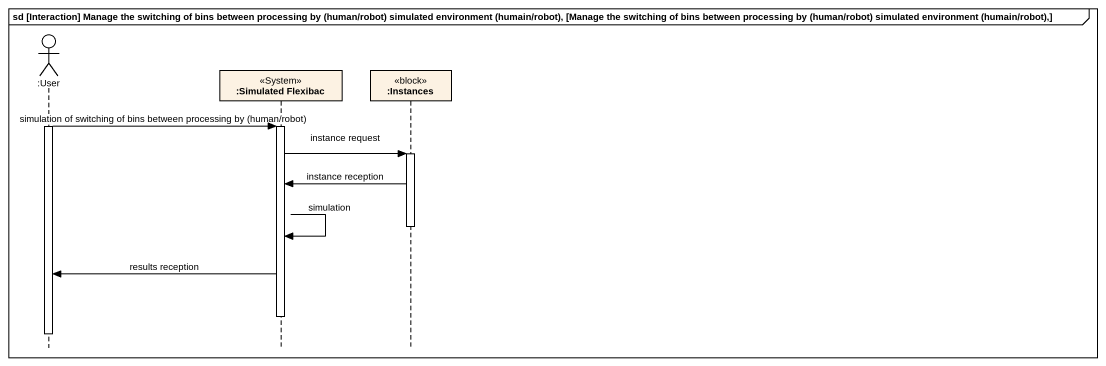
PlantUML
@startuml
mainframe sd [Interaction] Manage the switching of bins between processing by (human/robot) simulated environment (humain/robot), [Manage the switching of bins between processing by (human/robot) simulated environment (humain/robot),]
hide footbox
actor ":User" as User
participant ":Simulated Flexibac" as Simulated_Flexibac <<System>>
participant ":Instances" as Instances <<block>>

activate User
User -> Simulated_Flexibac : simulation of switching of bins between processing by (human/robot)
activate Simulated_Flexibac
Simulated_Flexibac -> Instances : instance request
activate Instances
Instances -> Simulated_Flexibac : instance reception
deactivate Instances
Simulated_Flexibac -> Simulated_Flexibac : simulation
Simulated_Flexibac -> User : results reception
deactivate Simulated_Flexibac
deactivate User
@enduml
